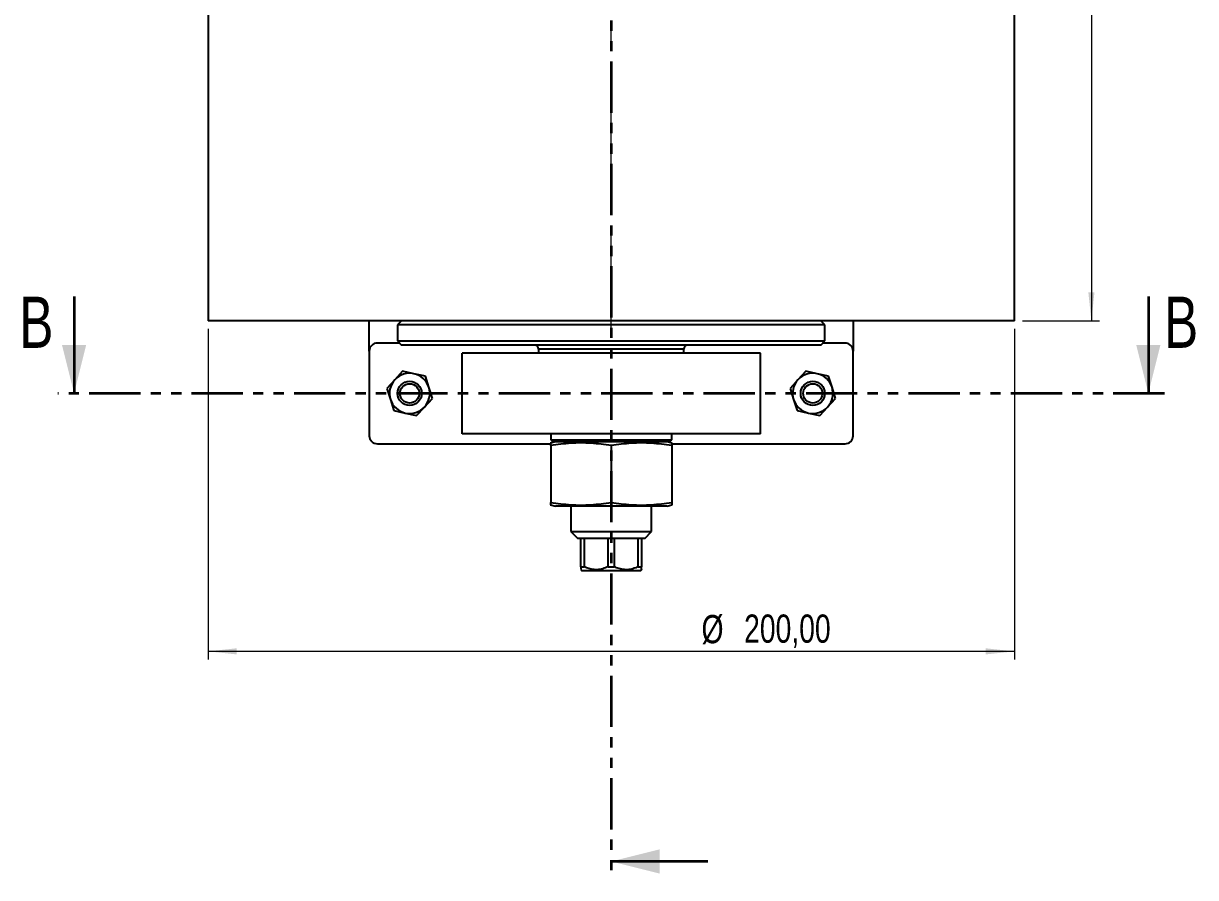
# Model space of a CAD drawing. Header units: millimetres. Extents: x 15 to 1184, y 5 to 836.
# Drawn here: x 721.3 to 866.6, y 373.7 to 479.6 of the extents above; entities that cross this region are included whole.
import ezdxf

# ---------------------------------------------------------------- set-up
doc = ezdxf.new("R2010")
doc.units = ezdxf.units.MM
doc.linetypes.add('CENTERX2', pattern=[20.32, 12.7, -2.54, 2.54, -2.54])
doc.linetypes.add('PHANTOM', pattern=[12.7, 6.35, -1.27, 1.27, -1.27, 1.27, -1.27])
doc.styles.add('SLDTEXTSTYLE1', font='TXT', dxfattribs={"width": 0.75})
doc.dimstyles.new('SLDDIMSTYLE0', dxfattribs={"dimtxt": 3.5, "dimasz": 3.556, "dimexe": 0, "dimexo": 0.0625, "dimgap": 0.875, "dimtad": 1, "dimlfac": 2, "dimrnd": 1e-09, "dimzin": 12, "dimdsep": 46, "dimtxsty": 'SLDTEXTSTYLE1', "dimsah": 1, "dimcen": 0.09, "dimadec": 0, "dimazin": 3, "dimtfac": 1, "dimtdec": 3, "dimtofl": 0, "dimtmove": 0, "dimatfit": 3, "dimfxl": 1, "dimfrac": 2, "dimtolj": 1, "dimtzin": 12, "dimarcsym": 0})

# ---------------------------------------------------------------- blocks, each defined once
blk = doc.blocks.new('_D')
at = {"color": 7, "linetype": 'Continuous', "lineweight": 0}
for p, q in [((845.18, 567.74), (854.73, 567.74)), ((853.73, 567.74), (853.73, 442.74)), ((845.18, 442.74), (854.73, 442.74))]:
    blk.add_line(p, q, dxfattribs=at)
at = {"color": 7, "linetype": 'Continuous', "lineweight": 18}
for points in [[(853.73, 567.74), (853.35, 564.19), (854.11, 564.19)], [(853.73, 442.74), (854.11, 446.3), (853.35, 446.3)]]:
    blk.add_solid(points, dxfattribs=at)
at = {"color": 7, "linetype": 'Continuous', "lineweight": 18, "insert": (849.22, 497.31), "char_height": 3.5, "attachment_point": 1, "rotation": 90, "style": 'SLDTEXTSTYLE1'}
blk.add_mtext('250,00', dxfattribs=at)
blk = doc.blocks.new('_D_1')
at = {"color": 7, "linetype": 'Continuous', "lineweight": 0}
for p, q in [((744.18, 441.74), (744.18, 400.74)), ((844.18, 441.74), (844.18, 400.74)), ((844.18, 401.74), (744.18, 401.74))]:
    blk.add_line(p, q, dxfattribs=at)
at = {"color": 7, "linetype": 'Continuous', "lineweight": 18}
for points in [[(744.18, 401.74), (747.73, 401.36), (747.73, 402.12)], [(844.18, 401.74), (840.62, 402.12), (840.62, 401.36)]]:
    blk.add_solid(points, dxfattribs=at)
at = {"color": 7, "linetype": 'Continuous', "lineweight": 18, "char_height": 3.5, "attachment_point": 1, "style": 'SLDTEXTSTYLE1'}
for s, insert in [('%%c', (805.38, 406.25)), ('200,00', (810.66, 406.31))]:
    blk.add_mtext(s, dxfattribs=dict(at, insert=insert))

msp = doc.modelspace()

# ---------------------------------------------------------------- linework, layer by layer
at = {"color": 7, "linetype": 'PHANTOM', "lineweight": 35}
for p, q in [((794.1777, 767.0079), (794.1777, 373.6783)), ((862.7936, 433.7425), (725.5619, 433.7425))]:
    msp.add_line(p, q, dxfattribs=at)
at = {"color": 7, "linetype": 'CENTERX2', "lineweight": 18}
msp.add_line((794.1777, 440.7425), (794.1777, 569.7425), dxfattribs=at)
at = {"color": 7, "linetype": 'Continuous', "lineweight": 25}
for p, q in [((744.1777, 567.7425), (744.1777, 442.7425)), ((844.1777, 442.7425), (844.1777, 567.7425)), ((844.1777, 442.7425), (744.1777, 442.7425)), ((764.1777, 438.9925), (764.1777, 442.7425)), ((768.1777, 442.7425), (767.6777, 442.2425)), ((767.6777, 442.2425), (767.6777, 440.2425)), ((820.6777, 442.2425), (767.6777, 442.2425)), ((820.6777, 442.2425), (820.1777, 442.7425)), ((820.6777, 440.2425), (820.6777, 442.2425)), ((824.1777, 442.7425), (824.1777, 438.9925)), ((767.9277, 439.9925), (765.1777, 439.9925)), ((767.6777, 440.2425), (768.1777, 439.7425)), ((767.6777, 440.2425), (820.6777, 440.2425)), ((820.1777, 439.7425), (768.1777, 439.7425)), ((785.1777, 439.2425), (785.1777, 438.7425)), ((803.1777, 438.7425), (803.1777, 439.2425)), ((820.1777, 439.7425), (820.6777, 440.2425)), ((823.1777, 439.9925), (820.4277, 439.9925)), ((764.1777, 438.9925), (764.1777, 428.4925)), ((775.6777, 428.7425), (775.6777, 438.7425)), ((812.6777, 438.7425), (775.6777, 438.7425)), ((812.6777, 428.7425), (812.6777, 438.7425)), ((824.1777, 428.4925), (824.1777, 438.9925)), ((768.3081, 436.4951), (767.3336, 435.4304)), ((769.7175, 436.1835), (768.3081, 436.4951)), ((771.1268, 435.8719), (769.7175, 436.1835)), ((818.3081, 436.4951), (817.3336, 435.4304)), ((819.7175, 436.1835), (818.3081, 436.4951)), ((821.1268, 435.8719), (819.7175, 436.1835)), ((767.3336, 435.4304), (766.3591, 434.3657)), ((771.5616, 434.4956), (771.1268, 435.8719)), ((817.3336, 435.4304), (816.3591, 434.3657)), ((821.5616, 434.4956), (821.1268, 435.8719)), ((766.3591, 434.3657), (766.7939, 432.9893)), ((771.9964, 433.1192), (771.5616, 434.4956)), ((816.3591, 434.3657), (816.7939, 432.9893)), ((821.9964, 433.1192), (821.5616, 434.4956)), ((766.7939, 432.9893), (767.2287, 431.613)), ((770.0473, 430.9898), (771.0219, 432.0545)), ((771.0219, 432.0545), (771.9964, 433.1192)), ((816.7939, 432.9893), (817.2287, 431.613)), ((820.0473, 430.9898), (821.0219, 432.0545)), ((821.0219, 432.0545), (821.9964, 433.1192)), ((767.2287, 431.613), (768.638, 431.3014)), ((768.638, 431.3014), (770.0473, 430.9898)), ((817.2287, 431.613), (818.638, 431.3014)), ((818.638, 431.3014), (820.0473, 430.9898)), ((765.1777, 427.4925), (786.6777, 427.4925)), ((812.6777, 428.7425), (775.6777, 428.7425)), ((787.2527, 427.7425), (786.6686, 427.5859)), ((786.6777, 428.7425), (786.6777, 427.9925)), ((786.6777, 427.9925), (786.9277, 427.7425)), ((786.6777, 427.9925), (801.6777, 427.9925)), ((801.4277, 427.7425), (786.9277, 427.7425)), ((801.6869, 427.5859), (801.1027, 427.7425)), ((801.4277, 427.7425), (801.6777, 427.9925)), ((801.6777, 427.9925), (801.6777, 428.7425)), ((801.6777, 427.4925), (823.1777, 427.4925)), ((786.6777, 427.2775), (786.6777, 420.2074)), ((794.1777, 427.2775), (794.1777, 420.2074)), ((801.6777, 427.2775), (801.6777, 420.2074)), ((786.6686, 419.899), (787.2527, 419.7425)), ((801.1027, 419.7425), (787.2527, 419.7425)), ((789.1777, 419.7425), (789.1777, 416.5925)), ((799.1777, 416.5925), (799.1777, 419.7425)), ((801.1027, 419.7425), (801.6869, 419.899)), ((789.1777, 416.5925), (790.0277, 415.7425)), ((789.1777, 416.5925), (799.1777, 416.5925)), ((798.3277, 415.7425), (799.1777, 416.5925)), ((798.3277, 415.7425), (790.0277, 415.7425)), ((790.4277, 412.2425), (790.4277, 415.7425)), ((790.8145, 415.7425), (790.8145, 412.2425)), ((793.791, 412.2425), (793.791, 415.7425)), ((794.5645, 415.7425), (794.5645, 412.2425)), ((797.541, 412.2425), (797.541, 415.7425)), ((797.9277, 415.7425), (797.9277, 412.2425)), ((790.4277, 412.2425), (790.8145, 412.2425)), ((790.4277, 411.8675), (790.5527, 411.7425)), ((797.8027, 411.7425), (790.5527, 411.7425)), ((793.791, 412.2425), (794.5645, 412.2425)), ((797.541, 412.2425), (797.9277, 412.2425)), ((797.8027, 411.7425), (797.9277, 411.8675))]:
    msp.add_line(p, q, dxfattribs=at)
at = {"color": 7, "linetype": 'Continuous', "lineweight": 35}
for p, q in [((727.5619, 445.7425), (727.5619, 433.7425)), ((860.7936, 445.7425), (860.7936, 433.7425)), ((806.1777, 375.6783), (794.1777, 375.6783))]:
    msp.add_line(p, q, dxfattribs=at)
at = {"color": 8, "linetype": 'Continuous', "lineweight": 25}
msp.add_line((803.1777, 439.2425), (785.1777, 439.2425), dxfattribs=at)
at = {"color": 7, "linetype": 'Continuous', "lineweight": 25}
for centre, radius in [((769.1777, 433.7425), 1.5), ((769.1777, 433.7425), 1.1933), ((819.1777, 433.7425), 1.5), ((819.1777, 433.7425), 1.1933)]:
    msp.add_circle(centre, radius, dxfattribs=at)
for centre, radius, start, end in [((765.1777, 438.9925), 1, 90, 180), ((784.6777, 439.2425), 0.5, 0, 90), ((803.6777, 439.2425), 0.5, 90, 180), ((823.1777, 438.9925), 1, 0, 90), ((769.1777, 433.7425), 2.5, 77.532326, 137.532326), ((769.1777, 433.7425), 2.5, 17.532326, 77.532326), ((819.1777, 433.7425), 2.5, 77.532326, 137.532326), ((819.1777, 433.7425), 2.5, 17.532326, 77.532326), ((769.1777, 433.7425), 2.5, 137.532326, 197.532326), ((819.1777, 433.7425), 2.5, 137.532326, 197.532326), ((769.1777, 433.7425), 2.5, 317.532326, 17.532326), ((819.1777, 433.7425), 2.5, 317.532326, 17.532326), ((769.1777, 433.7425), 2.5, 197.532326, 257.532326), ((769.1777, 433.7425), 2.5, 257.532326, 317.532326), ((819.1777, 433.7425), 2.5, 197.532326, 257.532326), ((819.1777, 433.7425), 2.5, 257.532326, 317.532326), ((765.1777, 428.4925), 1, 180, 270), ((823.1777, 428.4925), 1, 270, 0)]:
    msp.add_arc(centre, radius, start, end, dxfattribs=at)
for points, knots in [([(794.1777, 427.2775), (793.3429, 427.3874), (791.6853, 427.6057), (789.1704, 427.6057), (787.5126, 427.3874), (786.6777, 427.2775)], [0, 0, 0, 0, 0.33491768, 0.66504229, 1, 1, 1, 1]), ([(786.6777, 427.2775), (786.6777, 427.3996), (786.6777, 427.5819), (786.6777, 427.5594), (786.6777, 427.5519)], [0, 0, 0, 0, 0.66983532, 1, 1, 1, 1]), ([(801.6777, 427.2775), (800.8414, 427.3876), (799.182, 427.606), (796.6671, 427.6054), (795.0109, 427.3872), (794.1777, 427.2775)], [0, 0, 0, 0, 0.33552734, 0.66574787, 1, 1, 1, 1]), ([(801.6777, 427.5519), (801.6777, 427.5594), (801.6777, 427.5819), (801.6777, 427.3996), (801.6777, 427.2775)], [0, 0, 0, 0, 0.33008455, 1, 1, 1, 1]), ([(786.6777, 420.2074), (787.5125, 420.0975), (789.1702, 419.8792), (791.6851, 419.8792), (793.3428, 420.0975), (794.1777, 420.2074)], [0, 0, 0, 0, 0.33491768, 0.66504229, 1, 1, 1, 1]), ([(786.6777, 419.933), (786.6777, 419.9256), (786.6777, 419.903), (786.6777, 420.0853), (786.6777, 420.2074)], [0, 0, 0, 0, 0.33008455, 1, 1, 1, 1]), ([(794.1777, 420.2074), (795.0108, 420.0977), (796.667, 419.8795), (799.1818, 419.8789), (800.8413, 420.0973), (801.6777, 420.2074)], [0, 0, 0, 0, 0.33422445, 0.66444489, 1, 1, 1, 1]), ([(801.6777, 420.2074), (801.6777, 420.0853), (801.6777, 419.903), (801.6777, 419.9256), (801.6777, 419.933)], [0, 0, 0, 0, 0.66983532, 1, 1, 1, 1]), ([(790.4277, 412.2425), (790.4277, 412.2027), (790.4277, 412.0673), (790.4277, 411.9008), (790.4277, 411.8864), (790.4277, 411.8797)], [0, 0, 0, 0, 0.182894121, 0.623237771, 1, 1, 1, 1]), ([(793.791, 412.2425), (793.5721, 412.1479), (793.1278, 411.956), (792.2108, 411.8046), (791.4147, 411.9668), (790.908, 412.1995), (790.8145, 412.2425)], [0, 0, 0, 0, 0.228803672, 0.464565369, 0.901205314, 1, 1, 1, 1]), ([(797.541, 412.2425), (797.3221, 412.1479), (796.8778, 411.956), (795.9608, 411.8046), (795.1647, 411.9668), (794.658, 412.1995), (794.5645, 412.2425)], [0, 0, 0, 0, 0.22880367, 0.46456537, 0.90120531, 1, 1, 1, 1]), ([(797.9277, 411.8797), (797.9277, 411.8759), (797.9277, 411.8503), (797.9277, 411.9669), (797.9277, 412.1297), (797.9277, 412.2377), (797.9277, 412.2425)], [0, 0, 0, 0, 0.0789946, 0.52128811, 0.9788613, 1, 1, 1, 1])]:
    msp.add_open_spline(points, degree=3, knots=knots, dxfattribs=at)
at = {"color": 7, "linetype": 'Continuous', "lineweight": 35}
for points in [[(727.5619, 433.7425), (729.0619, 439.7425), (726.0619, 439.7425)], [(860.7936, 433.7425), (862.2936, 439.7425), (859.2936, 439.7425)], [(794.1777, 375.6783), (800.1777, 374.1783), (800.1777, 377.1783)]]:
    msp.add_solid(points, dxfattribs=at)

# ---------------------------------------------------------------- texts
at = {"color": 7, "linetype": 'Continuous', "char_height": 6.35, "attachment_point": 1, "style": 'SLDTEXTSTYLE1'}
for insert in [(720.7615, 445.7425), (862.7366, 445.7425)]:
    msp.add_mtext('B', dxfattribs=dict(at, insert=insert))

# ---------------------------------------------------------------- dimensions: what is measured, and where the dimension line sits
at = {"color": 7, "linetype": 'Continuous', "lineweight": 18}
dim = msp.add_linear_dim(base=(853.7319, 442.7425), p1=(844.1777, 567.7425), p2=(844.1777, 442.7425), angle=90, dimstyle='SLDDIMSTYLE0', dxfattribs=at)
dim.commit()
dim.dimension.update_dxf_attribs({"geometry": '_D', "text_midpoint": (853.7319, 504.423), "dimtype": 160})
dim = msp.add_linear_dim(base=(744.1777, 401.7425), p1=(844.1777, 442.7425), p2=(744.1777, 442.7425), text='%%c<>', dimstyle='SLDDIMSTYLE0', dxfattribs=at)
dim.commit()
dim.dimension.update_dxf_attribs({"geometry": '_D_1', "text_midpoint": (815.1321, 401.7425), "dimtype": 160})

doc.saveas('drawing.dxf')
